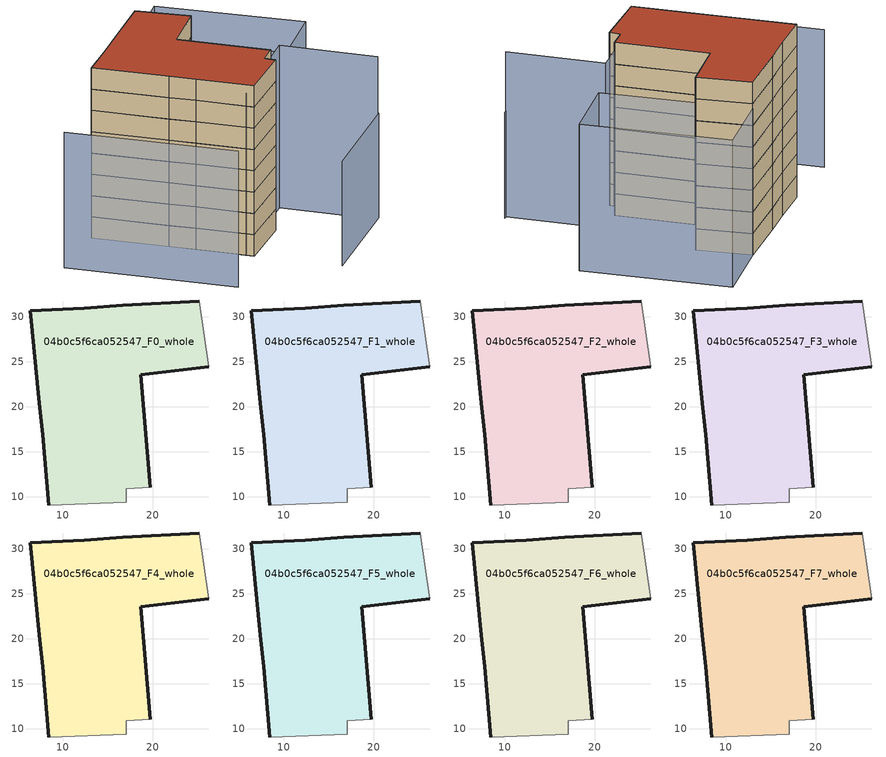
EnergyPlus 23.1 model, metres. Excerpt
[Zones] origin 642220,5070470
04b0c5f6ca052547_F0_whole
 floor ground (EU_floor_Construction): 19.76,11.06 18.66,23.57 26.26,24.47 25.17,31.77 16.66,31.27 12.36,30.97 6.35,30.68 7.35,20.37 7.75,16.87 8.45,9.06 17.05,9.36 17.05,10.86 z0
 wall outside (EU_wall_Construction): 8.45,9.06 7.75,16.87 7.35,20.37 6.35,30.68 12.36,30.97 16.66,31.27 25.17,31.77 / 26.26,24.47 18.66,23.57 19.76,11.06 z0:3
 wall adiabatic (EU_wall_Construction): 19.76,11.06 17.05,10.86 17.05,9.36 8.45,9.06 / 25.17,31.77 26.26,24.47 z0:3
04b0c5f6ca052547_F1_whole
 floor to 04b0c5f6ca052547_F0_whole (EU_floor_Construction): 19.76,11.06 18.66,23.57 26.26,24.47 25.17,31.77 16.66,31.27 12.36,30.97 6.35,30.68 7.35,20.37 7.75,16.87 8.45,9.06 17.05,9.36 17.05,10.86 z3
 wall outside (EU_wall_Construction): 8.45,9.06 7.75,16.87 7.35,20.37 6.35,30.68 12.36,30.97 16.66,31.27 25.17,31.77 / 26.26,24.47 18.66,23.57 19.76,11.06 z3:6
 wall adiabatic (EU_wall_Construction): 19.76,11.06 17.05,10.86 17.05,9.36 8.45,9.06 / 25.17,31.77 26.26,24.47 z3:6
04b0c5f6ca052547_F2_whole
 floor to 04b0c5f6ca052547_F1_whole (EU_floor_Construction): 19.76,11.06 18.66,23.57 26.26,24.47 25.17,31.77 16.66,31.27 12.36,30.97 6.35,30.68 7.35,20.37 7.75,16.87 8.45,9.06 17.05,9.36 17.05,10.86 z6
 wall outside (EU_wall_Construction): 8.45,9.06 7.75,16.87 7.35,20.37 6.35,30.68 12.36,30.97 16.66,31.27 25.17,31.77 / 26.26,24.47 18.66,23.57 19.76,11.06 z6:9
 wall adiabatic (EU_wall_Construction): 19.76,11.06 17.05,10.86 17.05,9.36 8.45,9.06 / 25.17,31.77 26.26,24.47 z6:9
04b0c5f6ca052547_F3_whole
 floor to 04b0c5f6ca052547_F2_whole (EU_floor_Construction): 19.76,11.06 18.66,23.57 26.26,24.47 25.17,31.77 16.66,31.27 12.36,30.97 6.35,30.68 7.35,20.37 7.75,16.87 8.45,9.06 17.05,9.36 17.05,10.86 z9
 wall outside (EU_wall_Construction): 8.45,9.06 7.75,16.87 7.35,20.37 6.35,30.68 12.36,30.97 16.66,31.27 25.17,31.77 / 26.26,24.47 18.66,23.57 19.76,11.06 z9:12
 wall adiabatic (EU_wall_Construction): 19.76,11.06 17.05,10.86 17.05,9.36 8.45,9.06 / 25.17,31.77 26.26,24.47 z9:12
04b0c5f6ca052547_F4_whole
 floor to 04b0c5f6ca052547_F3_whole (EU_floor_Construction): 19.76,11.06 18.66,23.57 26.26,24.47 25.17,31.77 16.66,31.27 12.36,30.97 6.35,30.68 7.35,20.37 7.75,16.87 8.45,9.06 17.05,9.36 17.05,10.86 z12
 wall outside (EU_wall_Construction): 8.45,9.06 7.75,16.87 7.35,20.37 6.35,30.68 12.36,30.97 16.66,31.27 25.17,31.77 / 26.26,24.47 18.66,23.57 19.76,11.06 z12:15
 wall adiabatic (EU_wall_Construction): 19.76,11.06 17.05,10.86 17.05,9.36 8.45,9.06 / 25.17,31.77 26.26,24.47 z12:15
04b0c5f6ca052547_F5_whole
 floor to 04b0c5f6ca052547_F4_whole (EU_floor_Construction): 19.76,11.06 18.66,23.57 26.26,24.47 25.17,31.77 16.66,31.27 12.36,30.97 6.35,30.68 7.35,20.37 7.75,16.87 8.45,9.06 17.05,9.36 17.05,10.86 z15
 wall outside (EU_wall_Construction): 8.45,9.06 7.75,16.87 7.35,20.37 6.35,30.68 12.36,30.97 16.66,31.27 25.17,31.77 / 26.26,24.47 18.66,23.57 19.76,11.06 z15:18
 wall adiabatic (EU_wall_Construction): 19.76,11.06 17.05,10.86 17.05,9.36 8.45,9.06 / 25.17,31.77 26.26,24.47 z15:18
04b0c5f6ca052547_F6_whole
 floor to 04b0c5f6ca052547_F5_whole (EU_floor_Construction): 19.76,11.06 18.66,23.57 26.26,24.47 25.17,31.77 16.66,31.27 12.36,30.97 6.35,30.68 7.35,20.37 7.75,16.87 8.45,9.06 17.05,9.36 17.05,10.86 z18
 wall outside (EU_wall_Construction): 8.45,9.06 7.75,16.87 7.35,20.37 6.35,30.68 12.36,30.97 16.66,31.27 25.17,31.77 / 26.26,24.47 18.66,23.57 19.76,11.06 z18:21
 wall adiabatic (EU_wall_Construction): 19.76,11.06 17.05,10.86 17.05,9.36 8.45,9.06 / 25.17,31.77 26.26,24.47 z18:21
04b0c5f6ca052547_F7_whole
 floor to 04b0c5f6ca052547_F6_whole (EU_floor_Construction): 19.76,11.06 18.66,23.57 26.26,24.47 25.17,31.77 16.66,31.27 12.36,30.97 6.35,30.68 7.35,20.37 7.75,16.87 8.45,9.06 17.05,9.36 17.05,10.86 z21
 wall outside (EU_wall_Construction): 8.45,9.06 7.75,16.87 7.35,20.37 6.35,30.68 12.36,30.97 16.66,31.27 25.17,31.77 / 26.26,24.47 18.66,23.57 19.76,11.06 z21:24
 wall adiabatic (EU_wall_Construction): 19.76,11.06 17.05,10.86 17.05,9.36 8.45,9.06 / 25.17,31.77 26.26,24.47 z21:24
 roof outside (EU_roof_Construction): 25.17,31.77 26.26,24.47 18.66,23.57 19.76,11.06 17.05,10.86 17.05,9.36 8.45,9.06 7.75,16.87 7.35,20.37 6.35,30.68 12.36,30.97 16.66,31.27 z24
shading: 9.63,-2.55 25.44,-1.62 z0:14.7; -3.57,30.64 -1.36,7.56 z0:19.1; 8.36,10.13 23.85,11.43 / 23.85,11.43 24.96,-1.65 z0:22.9; 35.21,32.87 37.4,12.92 / 37.4,12.92 27.35,11.81 / 27.35,11.81 25.17,31.77 / 25.17,31.77 35.21,32.87 z0:20.3
[Building]
EU S2 Campaign: North Axis=0; Terrain=City; Solar Distribution=FullExterior
[Site:Location]
Lyon-Bron: Latitude=45.75; Longitude=5; Time Zone=1; Elevation=198
[SizingPeriod:WeatherFileDays]
AnnualSizingPeriod: Begin Month=1; Begin Day of Month=1; End Month=12; End Day of Month=31; Day of Week for Start Day=Monday; Use Weather File Daylight Saving Period=No; Use Weather File Rain and Snow Indicators=No
[MATERIAL]
EU_InternalMass_Material: Roughness=MediumRough; Thickness=0.1; Conductivity=1; Density=1800; Specific Heat=900; Thermal Absorptance=0.9; Solar Absorptance=0.7; Visible Absorptance=0.7
[MATERIAL:NOMASS] Roughness=MediumRough; Thermal Absorptance=0.9; Solar Absorptance=0.7; Visible Absorptance=0.7
Name | Thermal Resistance
EU_wall_NoMass | 1.97775
EU_roof_NoMass | 1.81626
EU_floor_NoMass | 1.84812
[CONSTRUCTION]
EU_wall_Construction: EU_wall_NoMass
EU_roof_Construction: EU_roof_NoMass
EU_floor_Construction: EU_floor_NoMass
EU_InternalMass_Construction: EU_InternalMass_Material
[ZONE] Type=1; Multiplier=1; Ceiling Height=autocalculate; Floor Area=autocalculate; Part of Total Floor Area=Yes
Name | Volume
04b0c5f6ca052547_F0_whole | 910.707
04b0c5f6ca052547_F1_whole; 04b0c5f6ca052547_F2_whole; 04b0c5f6ca052547_F3_whole; 04b0c5f6ca052547_F4_whole; 04b0c5f6ca052547_F5_whole; 04b0c5f6ca052547_F6_whole; 04b0c5f6ca052547_F7_whole | 910.708
[INTERNALMASS] Construction=EU_InternalMass_Construction; Surface Area=303.569
Name | Zone or ZoneList
04b0c5f6ca052547_F0_whole_EU_InternalMass | 04b0c5f6ca052547_F0_whole
04b0c5f6ca052547_F1_whole_EU_InternalMass | 04b0c5f6ca052547_F1_whole
04b0c5f6ca052547_F2_whole_EU_InternalMass | 04b0c5f6ca052547_F2_whole
04b0c5f6ca052547_F3_whole_EU_InternalMass | 04b0c5f6ca052547_F3_whole
04b0c5f6ca052547_F4_whole_EU_InternalMass | 04b0c5f6ca052547_F4_whole
04b0c5f6ca052547_F5_whole_EU_InternalMass | 04b0c5f6ca052547_F5_whole
04b0c5f6ca052547_F6_whole_EU_InternalMass | 04b0c5f6ca052547_F6_whole
04b0c5f6ca052547_F7_whole_EU_InternalMass | 04b0c5f6ca052547_F7_whole
[OTHEREQUIPMENT] Fuel Type=Electricity; Design Level Calculation Method=Watts/Area; Power per Zone Floor Area=1; Fraction Latent=0; Fraction Radiant=0; Fraction Lost=0; Carbon Dioxide Generation Rate=0; EndUse Subcategory=EU_Step8_InternalGains
Name | Zone or ZoneList or Space or SpaceList | Schedule
EU_Step8_InternalGain_04b0c5f6ca052547_F0_whole_f000 | 04b0c5f6ca052547_F0_whole | EU_Step8_GainSchedule_04b0c5f6ca052547_F0_whole_f000
EU_Step8_InternalGain_04b0c5f6ca052547_F1_whole_f000 | 04b0c5f6ca052547_F1_whole | EU_Step8_GainSchedule_04b0c5f6ca052547_F1_whole_f000
EU_Step8_InternalGain_04b0c5f6ca052547_F2_whole_f000 | 04b0c5f6ca052547_F2_whole | EU_Step8_GainSchedule_04b0c5f6ca052547_F2_whole_f000
EU_Step8_InternalGain_04b0c5f6ca052547_F3_whole_f000 | 04b0c5f6ca052547_F3_whole | EU_Step8_GainSchedule_04b0c5f6ca052547_F3_whole_f000
EU_Step8_InternalGain_04b0c5f6ca052547_F4_whole_f000 | 04b0c5f6ca052547_F4_whole | EU_Step8_GainSchedule_04b0c5f6ca052547_F4_whole_f000
EU_Step8_InternalGain_04b0c5f6ca052547_F5_whole_f000 | 04b0c5f6ca052547_F5_whole | EU_Step8_GainSchedule_04b0c5f6ca052547_F5_whole_f000
EU_Step8_InternalGain_04b0c5f6ca052547_F6_whole_f000 | 04b0c5f6ca052547_F6_whole | EU_Step8_GainSchedule_04b0c5f6ca052547_F6_whole_f000
EU_Step8_InternalGain_04b0c5f6ca052547_F7_whole_f000 | 04b0c5f6ca052547_F7_whole | EU_Step8_GainSchedule_04b0c5f6ca052547_F7_whole_f000
[ZONEVENTILATION:DESIGNFLOWRATE] Schedule=EU_AlwaysOn; Design Flow Rate Calculation Method=AirChanges/Hour; Air Changes per Hour=0.759424; Ventilation Type=Natural; Fan Pressure Rise=0; Fan Total Efficiency=1; Constant Term Coefficient=1; Temperature Term Coefficient=0; Velocity Term Coefficient=0; Velocity Squared Term Coefficient=0; Minimum Indoor Temperature=-100; Maximum Indoor Temperature=100; Delta Temperature=-100; Minimum Outdoor Temperature=-100; Maximum Outdoor Temperature=100; Maximum Wind Speed=40
Name | Zone or ZoneList or Space or SpaceList
EU_ConstantAir_04b0c5f6ca052547_F0_whole | 04b0c5f6ca052547_F0_whole
EU_ConstantAir_04b0c5f6ca052547_F1_whole | 04b0c5f6ca052547_F1_whole
EU_ConstantAir_04b0c5f6ca052547_F2_whole | 04b0c5f6ca052547_F2_whole
EU_ConstantAir_04b0c5f6ca052547_F3_whole | 04b0c5f6ca052547_F3_whole
EU_ConstantAir_04b0c5f6ca052547_F4_whole | 04b0c5f6ca052547_F4_whole
EU_ConstantAir_04b0c5f6ca052547_F5_whole | 04b0c5f6ca052547_F5_whole
EU_ConstantAir_04b0c5f6ca052547_F6_whole | 04b0c5f6ca052547_F6_whole
EU_ConstantAir_04b0c5f6ca052547_F7_whole | 04b0c5f6ca052547_F7_whole
[HVACTEMPLATE:THERMOSTAT] Constant Heating Setpoint=20; Constant Cooling Setpoint=50
EU_HeatOnly_04b0c5f6ca052547_F0_whole; EU_HeatOnly_04b0c5f6ca052547_F1_whole; EU_HeatOnly_04b0c5f6ca052547_F2_whole; EU_HeatOnly_04b0c5f6ca052547_F3_whole; EU_HeatOnly_04b0c5f6ca052547_F4_whole; EU_HeatOnly_04b0c5f6ca052547_F5_whole; EU_HeatOnly_04b0c5f6ca052547_F6_whole; EU_HeatOnly_04b0c5f6ca052547_F7_whole
[HVACTEMPLATE:ZONE:IDEALLOADSAIRSYSTEM] System Availability Schedule=EU_AlwaysOn; Maximum Heating Supply Air Temperature=50; Minimum Cooling Supply Air Temperature=13; Maximum Heating Supply Air Humidity Ratio=0.0156; Minimum Cooling Supply Air Humidity Ratio=0.0077; Heating Limit=NoLimit; Cooling Limit=NoLimit; Heating Availability Schedule=EU_AlwaysOn; Cooling Availability Schedule=EU_CoolingOff; Dehumidification Control Type=ConstantSensibleHeatRatio; Cooling Sensible Heat Ratio=0.7; Dehumidification Setpoint=60; Humidification Control Type=None; Humidification Setpoint=30; Outdoor Air Method=None; Outdoor Air Flow Rate per Person=0.00944; Outdoor Air Flow Rate per Zone Floor Area=0; Outdoor Air Flow Rate per Zone=0; Demand Controlled Ventilation Type=None; Outdoor Air Economizer Type=NoEconomizer; Heat Recovery Type=None; Sensible Heat Recovery Effectiveness=0.7; Latent Heat Recovery Effectiveness=0.65
Name | Template Thermostat
04b0c5f6ca052547_F0_whole | EU_HeatOnly_04b0c5f6ca052547_F0_whole
04b0c5f6ca052547_F1_whole | EU_HeatOnly_04b0c5f6ca052547_F1_whole
04b0c5f6ca052547_F2_whole | EU_HeatOnly_04b0c5f6ca052547_F2_whole
04b0c5f6ca052547_F3_whole | EU_HeatOnly_04b0c5f6ca052547_F3_whole
04b0c5f6ca052547_F4_whole | EU_HeatOnly_04b0c5f6ca052547_F4_whole
04b0c5f6ca052547_F5_whole | EU_HeatOnly_04b0c5f6ca052547_F5_whole
04b0c5f6ca052547_F6_whole | EU_HeatOnly_04b0c5f6ca052547_F6_whole
04b0c5f6ca052547_F7_whole | EU_HeatOnly_04b0c5f6ca052547_F7_whole
[SIZING:ZONE] Zone Cooling Design Supply Air Temperature Input Method=SupplyAirTemperature; Zone Cooling Design Supply Air Temperature=13; Zone Heating Design Supply Air Temperature Input Method=SupplyAirTemperature; Zone Heating Design Supply Air Temperature=50; Zone Cooling Design Supply Air Humidity Ratio=0.008; Zone Heating Design Supply Air Humidity Ratio=0.008; Cooling Design Air Flow Method=DesignDay; Cooling Design Air Flow Rate=0; Cooling Minimum Air Flow per Zone Floor Area=0.000762; Cooling Minimum Air Flow=0; Cooling Minimum Air Flow Fraction=0.2; Heating Design Air Flow Method=DesignDay; Heating Design Air Flow Rate=0; Heating Maximum Air Flow per Zone Floor Area=0.002032; Heating Maximum Air Flow=0.141576; Heating Maximum Air Flow Fraction=0.3; Account for Dedicated Outdoor Air System=No; Dedicated Outdoor Air System Control Strategy=NeutralSupplyAir; Dedicated Outdoor Air Low Setpoint Temperature for Design=autosize; Dedicated Outdoor Air High Setpoint Temperature for Design=autosize; Zone Load Sizing Method=Sensible Load Only No Latent Load; Zone Latent Cooling Design Supply Air Humidity Ratio Input Method=HumidityRatioDifference; Zone Cooling Design Supply Air Humidity Ratio Difference=0.005; Zone Latent Heating Design Supply Air Humidity Ratio Input Method=HumidityRatioDifference; Zone Humidification Design Supply Air Humidity Ratio Difference=0.005
04b0c5f6ca052547_F0_whole; 04b0c5f6ca052547_F1_whole; 04b0c5f6ca052547_F2_whole; 04b0c5f6ca052547_F3_whole; 04b0c5f6ca052547_F4_whole; 04b0c5f6ca052547_F5_whole; 04b0c5f6ca052547_F6_whole; 04b0c5f6ca052547_F7_whole
[SCHEDULE:CONSTANT]
Name | Hourly Value
EU_AlwaysOn | 1
EU_CoolingOff | 0
[SCHEDULE:FILE] Column Number=1; Rows to Skip at Top=0; Number of Hours of Data=8760; Column Separator=Comma; Interpolate to Timestep=No; Minutes per Item=60; Adjust Schedule for Daylight Savings=Yes
Name | File
EU_Step8_GainSchedule_04b0c5f6ca052547_F0_whole_f000 | ../../schedules/04b0c5f6ca052547/04b0c5f6ca052547_F0_whole_f000_gain.csv
EU_Step8_GainSchedule_04b0c5f6ca052547_F1_whole_f000 | ../../schedules/04b0c5f6ca052547/04b0c5f6ca052547_F1_whole_f000_gain.csv
EU_Step8_GainSchedule_04b0c5f6ca052547_F2_whole_f000 | ../../schedules/04b0c5f6ca052547/04b0c5f6ca052547_F2_whole_f000_gain.csv
EU_Step8_GainSchedule_04b0c5f6ca052547_F3_whole_f000 | ../../schedules/04b0c5f6ca052547/04b0c5f6ca052547_F3_whole_f000_gain.csv
EU_Step8_GainSchedule_04b0c5f6ca052547_F4_whole_f000 | ../../schedules/04b0c5f6ca052547/04b0c5f6ca052547_F4_whole_f000_gain.csv
EU_Step8_GainSchedule_04b0c5f6ca052547_F5_whole_f000 | ../../schedules/04b0c5f6ca052547/04b0c5f6ca052547_F5_whole_f000_gain.csv
EU_Step8_GainSchedule_04b0c5f6ca052547_F6_whole_f000 | ../../schedules/04b0c5f6ca052547/04b0c5f6ca052547_F6_whole_f000_gain.csv
EU_Step8_GainSchedule_04b0c5f6ca052547_F7_whole_f000 | ../../schedules/04b0c5f6ca052547/04b0c5f6ca052547_F7_whole_f000_gain.csv
